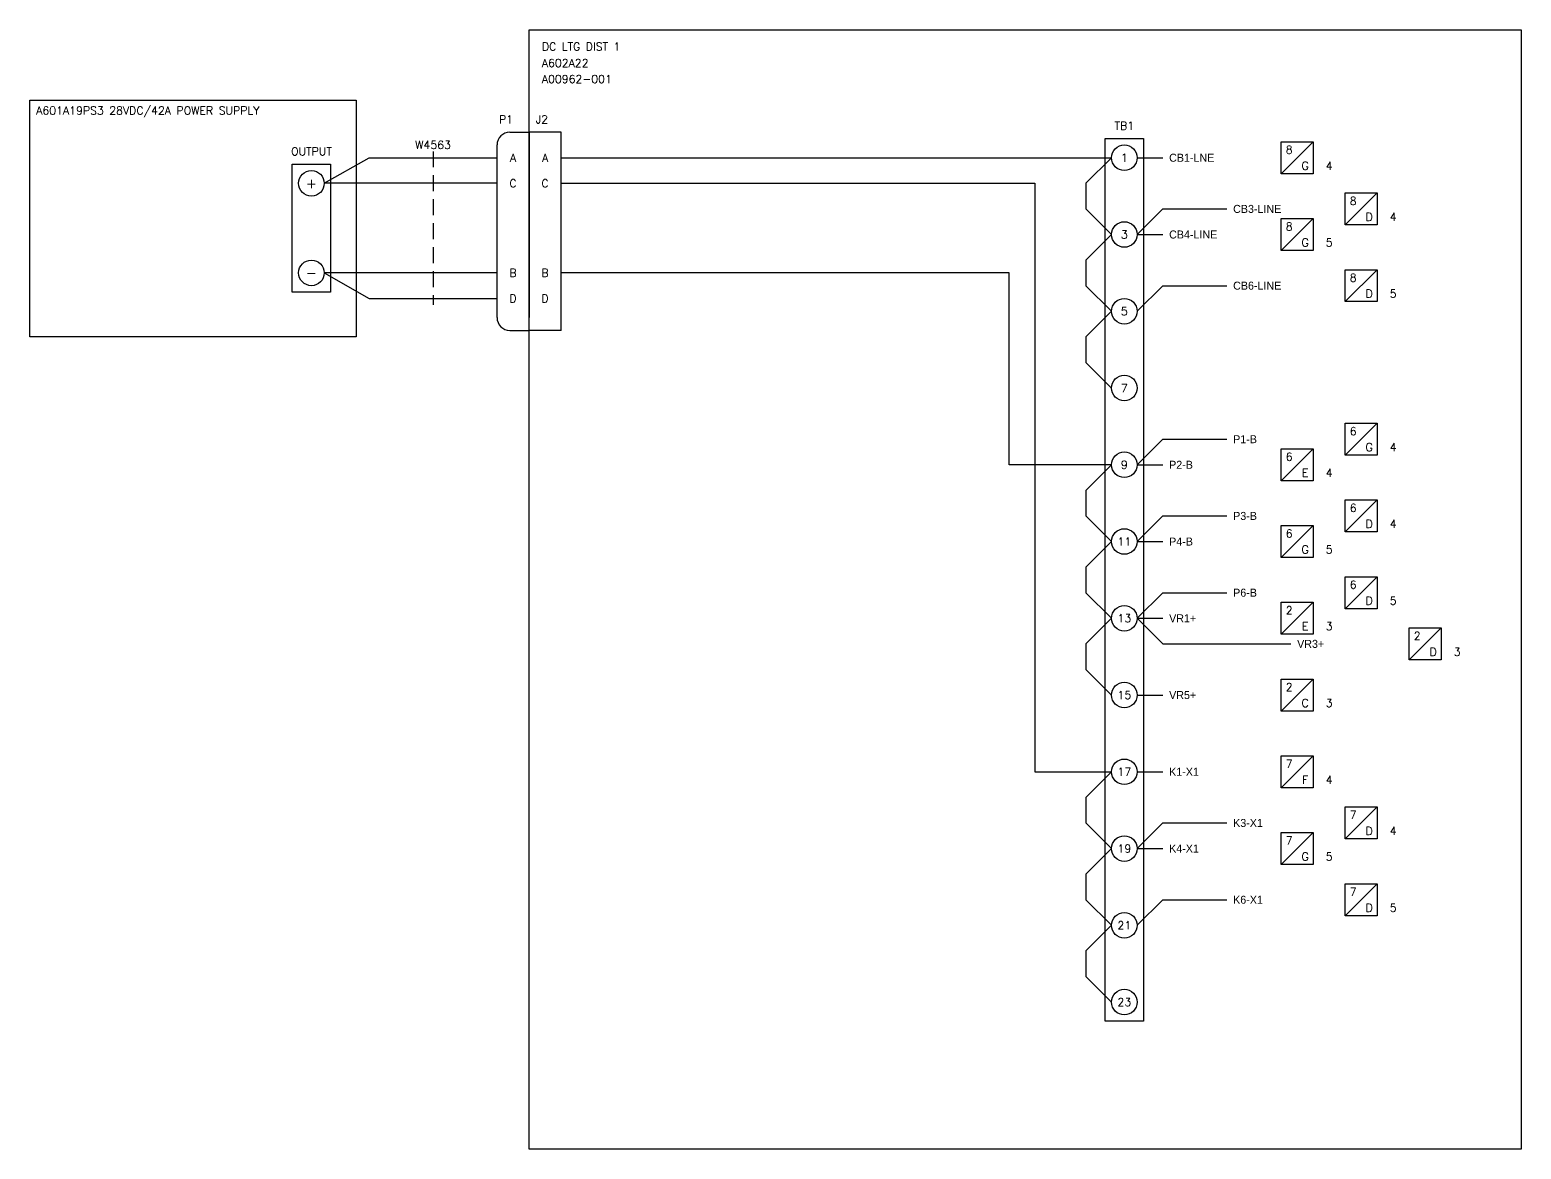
# Model space of a CAD drawing. Extents: x -29 to 207, y 0 to 19.
# Drawn here: x 1.3 to 24.6, y 0.9 to 18.4 of the extents above; entities that cross this region are included whole.
import ezdxf
from ezdxf.enums import TextEntityAlignment as Align

# ---------------------------------------------------------------- set-up
doc = ezdxf.new("R2010")
doc.units = 0
doc.header["$MEASUREMENT"] = 0
doc.linetypes.add('DASHED2', pattern=[0.375, 0.25, -0.125])
doc.linetypes.add('DGN5', pattern=[0.257567, 0.085856, -0.171711])
doc.layers.get('0').update_dxf_attribs({"linetype": 'CONTINUOUS'})
doc.styles.add('SCHEMATIC', font='romans.shx', dxfattribs={"height": 0.125})

# ---------------------------------------------------------------- blocks, each defined once
blk = doc.blocks.new('DEST_TO')
for p, q in [((2.25, -0.25), (2.75, 0.25)), ((0, 0), (0.4, 0))]:
    blk.add_line(p, q)
blk.add_lwpolyline([(2.25, 0.25), (2.75, 0.25), (2.75, -0.25), (2.25, -0.25)], close=True)
blk.add_attdef('CONTACT_REFDES', text='', height=0.125).set_placement((0.5, 0), align=Align.MIDDLE_LEFT)
at = {"style": 'SCHEMATIC'}
for p in [(2.375, 0.125), (2.625, -0.125)]:
    blk.add_attdef('X', text='', height=0.125, dxfattribs=at).set_placement(p, align=Align.MIDDLE)
for tag, p in [('DWG_TITLE', (3.3, 0)), ('DWG_#', (3.3, -0.2))]:
    blk.add_attdef(tag, p, '', height=0.125)
blk.add_attdef('X', text='', height=0.125, dxfattribs=at).set_placement((3, -0.125), align=Align.MIDDLE_CENTER)

msp = doc.modelspace()

# ---------------------------------------------------------------- linework, layer by layer
for p, q in [((8.8, 16.8), (9.1, 16.8)), ((9.6, 16.8), (9.1, 16.8)), ((9.1, 16.8), (9.1, 13.9)), ((9.1, 16.8), (9.1, 13.9)), ((9.6, 13.7), (9.6, 16.8)), ((8.6, 13.9), (8.6, 16.6)), ((18.2, 16.4), (17.8, 16)), ((17.8, 16), (17.8, 15.6)), ((18.2, 15.2), (17.8, 15.6)), ((18.6, 15.2), (19, 15.6)), ((19, 15.6), (19.6, 15.6)), ((18.2, 15.2), (17.8, 14.8)), ((17.8, 14.8), (17.8, 14.4)), ((18.2, 14), (17.8, 14.4)), ((18.6, 14), (19, 14.4)), ((19, 14.4), (19.6, 14.4)), ((18.2, 14), (17.8, 13.6)), ((8.8, 13.7), (9.1, 13.7)), ((9.6, 13.7), (9.1, 13.7)), ((17.8, 13.6), (17.8, 13.2)), ((18.2, 12.8), (17.8, 13.2)), ((18.6, 11.6), (19, 12)), ((19, 12), (19.6, 12)), ((18.2, 11.6), (17.8, 11.2)), ((17.8, 11.2), (17.8, 10.8)), ((18.2, 10.4), (17.8, 10.8)), ((18.6, 10.4), (19, 10.8)), ((19, 10.8), (19.6, 10.8)), ((18.2, 10.4), (17.8, 10)), ((17.8, 10), (17.8, 9.6)), ((18.2, 9.2), (17.8, 9.6)), ((18.6, 9.2), (19, 9.6)), ((19, 9.6), (19.6, 9.6)), ((18.2, 9.2), (17.8, 8.8)), ((18.6, 9.2), (19, 8.8)), ((17.8, 8.8), (17.8, 8.4)), ((19, 8.8), (19.6, 8.8)), ((19.6, 8.8), (20.6, 8.8)), ((18.2, 8), (17.8, 8.4)), ((18.2, 6.8), (17.8, 6.4)), ((17.8, 6.4), (17.8, 6)), ((18.2, 5.6), (17.8, 6)), ((18.6, 5.6), (19, 6)), ((19, 6), (19.6, 6)), ((18.2, 5.6), (17.8, 5.2)), ((17.8, 5.2), (17.8, 4.8)), ((18.2, 4.4), (17.8, 4.8)), ((18.6, 4.4), (19, 4.8)), ((19, 4.8), (19.6, 4.8)), ((18.2, 4.4), (17.8, 4)), ((17.8, 4), (17.8, 3.6)), ((18.2, 3.2), (17.8, 3.6))]:
    msp.add_line(p, q)
at = {"linetype": 'DASHED2'}
msp.add_line((7.6, 16.5), (7.6, 14.1), dxfattribs=at)
for points in [[(9.1, 0.9), (9.1, 18.4), (24.6, 18.4), (24.6, 0.9), (9.1, 0.9)], [(8.6, 16), (5.9, 16), (6.6, 16.4), (8.6, 16.4)], [(9.6, 16.4), (14, 16.4), (15.8, 16.4), (18.2, 16.4)], [(9.6, 16), (17, 16), (17, 6.8), (18.2, 6.8)], [(8.6, 14.6), (5.9, 14.6), (6.6, 14.2), (8.6, 14.2)], [(18.2, 11.6), (16.6, 11.6), (16.6, 14.6), (9.6, 14.6)], [(15.988, 0.9), (13.1, 0.9), (9.1, 0.9)]]:
    msp.add_lwpolyline(points)
for points in [[(1.3, 17.3), (6.4, 17.3), (6.4, 13.6), (1.3, 13.6)], [(18.1, 16.7), (18.7, 16.7), (18.7, 2.9), (18.1, 2.9)], [(5.4, 16.3), (6, 16.3), (6, 14.3), (5.4, 14.3)]]:
    msp.add_lwpolyline(points, close=True)
for centre in [(18.4, 16.4), (5.7, 16), (18.4, 15.2), (5.7, 14.6), (18.4, 14), (18.4, 12.8), (18.4, 11.6), (18.4, 10.4), (18.4, 9.2), (18.4, 8), (18.4, 6.8), (18.4, 5.6), (18.4, 4.4), (18.4, 3.2)]:
    msp.add_circle(centre, 0.2)
for centre, start, end in [((8.8, 16.6), 90, 180), ((8.8, 13.9), 180, 270)]:
    msp.add_arc(centre, 0.2, start, end)

# ---------------------------------------------------------------- block references
ref = msp.add_blockref('DEST_TO', (18.6, 16.4))
ref.add_attrib('X', 'G', dxfattribs={"height": 0.125, "style": 'SCHEMATIC'}).set_placement((21.225, 16.275), align=Align.MIDDLE)
ref.add_attrib('X', '8', dxfattribs={"height": 0.125, "style": 'SCHEMATIC'}).set_placement((20.975, 16.525), align=Align.MIDDLE)
ref.add_attrib('X', '4', dxfattribs={"height": 0.125, "style": 'SCHEMATIC'}).set_placement((21.6, 16.275), align=Align.MIDDLE_CENTER)
ref.add_attrib('CONTACT_REFDES', 'CB1-LNE', dxfattribs={"height": 0.125}).set_placement((19.1, 16.4), align=Align.MIDDLE_LEFT)
ref = msp.add_blockref('DEST_TO', (19.6, 15.6))
ref.add_attrib('X', 'D', dxfattribs={"height": 0.125, "style": 'SCHEMATIC'}).set_placement((22.225, 15.475), align=Align.MIDDLE)
ref.add_attrib('X', '8', dxfattribs={"height": 0.125, "style": 'SCHEMATIC'}).set_placement((21.975, 15.725), align=Align.MIDDLE)
ref.add_attrib('X', '4', dxfattribs={"height": 0.125, "style": 'SCHEMATIC'}).set_placement((22.6, 15.475), align=Align.MIDDLE_CENTER)
ref.add_attrib('CONTACT_REFDES', 'CB3-LINE', dxfattribs={"height": 0.125}).set_placement((20.1, 15.6), align=Align.MIDDLE_LEFT)
ref = msp.add_blockref('DEST_TO', (18.6, 15.2))
ref.add_attrib('X', 'G', dxfattribs={"height": 0.125, "style": 'SCHEMATIC'}).set_placement((21.225, 15.075), align=Align.MIDDLE)
ref.add_attrib('X', '8', dxfattribs={"height": 0.125, "style": 'SCHEMATIC'}).set_placement((20.975, 15.325), align=Align.MIDDLE)
ref.add_attrib('X', '5', dxfattribs={"height": 0.125, "style": 'SCHEMATIC'}).set_placement((21.6, 15.075), align=Align.MIDDLE_CENTER)
ref.add_attrib('CONTACT_REFDES', 'CB4-LINE', dxfattribs={"height": 0.125}).set_placement((19.1, 15.2), align=Align.MIDDLE_LEFT)
ref = msp.add_blockref('DEST_TO', (19.6, 14.4))
ref.add_attrib('X', 'D', dxfattribs={"height": 0.125, "style": 'SCHEMATIC'}).set_placement((22.225, 14.275), align=Align.MIDDLE)
ref.add_attrib('X', '8', dxfattribs={"height": 0.125, "style": 'SCHEMATIC'}).set_placement((21.975, 14.525), align=Align.MIDDLE)
ref.add_attrib('X', '5', dxfattribs={"height": 0.125, "style": 'SCHEMATIC'}).set_placement((22.6, 14.275), align=Align.MIDDLE_CENTER)
ref.add_attrib('CONTACT_REFDES', 'CB6-LINE', dxfattribs={"height": 0.125}).set_placement((20.1, 14.4), align=Align.MIDDLE_LEFT)
ref = msp.add_blockref('DEST_TO', (19.6, 12))
ref.add_attrib('X', 'G', dxfattribs={"height": 0.125, "style": 'SCHEMATIC'}).set_placement((22.225, 11.875), align=Align.MIDDLE)
ref.add_attrib('X', '6', dxfattribs={"height": 0.125, "style": 'SCHEMATIC'}).set_placement((21.975, 12.125), align=Align.MIDDLE)
ref.add_attrib('X', '4', dxfattribs={"height": 0.125, "style": 'SCHEMATIC'}).set_placement((22.6, 11.875), align=Align.MIDDLE_CENTER)
ref.add_attrib('CONTACT_REFDES', 'P1-B', dxfattribs={"height": 0.125}).set_placement((20.1, 12), align=Align.MIDDLE_LEFT)
ref = msp.add_blockref('DEST_TO', (18.6, 11.6))
ref.add_attrib('X', 'E', dxfattribs={"height": 0.125, "style": 'SCHEMATIC'}).set_placement((21.225, 11.475), align=Align.MIDDLE)
ref.add_attrib('X', '6', dxfattribs={"height": 0.125, "style": 'SCHEMATIC'}).set_placement((20.975, 11.725), align=Align.MIDDLE)
ref.add_attrib('X', '4', dxfattribs={"height": 0.125, "style": 'SCHEMATIC'}).set_placement((21.6, 11.475), align=Align.MIDDLE_CENTER)
ref.add_attrib('CONTACT_REFDES', 'P2-B', dxfattribs={"height": 0.125}).set_placement((19.1, 11.6), align=Align.MIDDLE_LEFT)
ref = msp.add_blockref('DEST_TO', (19.6, 10.8))
ref.add_attrib('X', 'D', dxfattribs={"height": 0.125, "style": 'SCHEMATIC'}).set_placement((22.225, 10.675), align=Align.MIDDLE)
ref.add_attrib('X', '6', dxfattribs={"height": 0.125, "style": 'SCHEMATIC'}).set_placement((21.975, 10.925), align=Align.MIDDLE)
ref.add_attrib('X', '4', dxfattribs={"height": 0.125, "style": 'SCHEMATIC'}).set_placement((22.6, 10.675), align=Align.MIDDLE_CENTER)
ref.add_attrib('CONTACT_REFDES', 'P3-B', dxfattribs={"height": 0.125}).set_placement((20.1, 10.8), align=Align.MIDDLE_LEFT)
ref = msp.add_blockref('DEST_TO', (18.6, 10.4))
ref.add_attrib('X', 'G', dxfattribs={"height": 0.125, "style": 'SCHEMATIC'}).set_placement((21.225, 10.275), align=Align.MIDDLE)
ref.add_attrib('X', '6', dxfattribs={"height": 0.125, "style": 'SCHEMATIC'}).set_placement((20.975, 10.525), align=Align.MIDDLE)
ref.add_attrib('X', '5', dxfattribs={"height": 0.125, "style": 'SCHEMATIC'}).set_placement((21.6, 10.275), align=Align.MIDDLE_CENTER)
ref.add_attrib('CONTACT_REFDES', 'P4-B', dxfattribs={"height": 0.125}).set_placement((19.1, 10.4), align=Align.MIDDLE_LEFT)
ref = msp.add_blockref('DEST_TO', (19.6, 9.6))
ref.add_attrib('X', 'D', dxfattribs={"height": 0.125, "style": 'SCHEMATIC'}).set_placement((22.225, 9.475), align=Align.MIDDLE)
ref.add_attrib('X', '6', dxfattribs={"height": 0.125, "style": 'SCHEMATIC'}).set_placement((21.975, 9.725), align=Align.MIDDLE)
ref.add_attrib('X', '5', dxfattribs={"height": 0.125, "style": 'SCHEMATIC'}).set_placement((22.6, 9.475), align=Align.MIDDLE_CENTER)
ref.add_attrib('CONTACT_REFDES', 'P6-B', dxfattribs={"height": 0.125}).set_placement((20.1, 9.6), align=Align.MIDDLE_LEFT)
ref = msp.add_blockref('DEST_TO', (18.6, 9.2))
ref.add_attrib('X', 'E', dxfattribs={"height": 0.125, "style": 'SCHEMATIC'}).set_placement((21.225, 9.075), align=Align.MIDDLE)
ref.add_attrib('X', '2', dxfattribs={"height": 0.125, "style": 'SCHEMATIC'}).set_placement((20.975, 9.325), align=Align.MIDDLE)
ref.add_attrib('X', '3', dxfattribs={"height": 0.125, "style": 'SCHEMATIC'}).set_placement((21.6, 9.075), align=Align.MIDDLE_CENTER)
ref.add_attrib('CONTACT_REFDES', 'VR1+', dxfattribs={"height": 0.125}).set_placement((19.1, 9.2), align=Align.MIDDLE_LEFT)
ref = msp.add_blockref('DEST_TO', (20.6, 8.8))
ref.add_attrib('X', 'D', dxfattribs={"height": 0.125, "style": 'SCHEMATIC'}).set_placement((23.225, 8.675), align=Align.MIDDLE)
ref.add_attrib('X', '2', dxfattribs={"height": 0.125, "style": 'SCHEMATIC'}).set_placement((22.975, 8.925), align=Align.MIDDLE)
ref.add_attrib('X', '3', dxfattribs={"height": 0.125, "style": 'SCHEMATIC'}).set_placement((23.6, 8.675), align=Align.MIDDLE_CENTER)
ref.add_attrib('CONTACT_REFDES', 'VR3+', dxfattribs={"height": 0.125}).set_placement((21.1, 8.8), align=Align.MIDDLE_LEFT)
ref = msp.add_blockref('DEST_TO', (18.6, 8))
ref.add_attrib('X', 'C', dxfattribs={"height": 0.125, "style": 'SCHEMATIC'}).set_placement((21.225, 7.875), align=Align.MIDDLE)
ref.add_attrib('X', '2', dxfattribs={"height": 0.125, "style": 'SCHEMATIC'}).set_placement((20.975, 8.125), align=Align.MIDDLE)
ref.add_attrib('X', '3', dxfattribs={"height": 0.125, "style": 'SCHEMATIC'}).set_placement((21.6, 7.875), align=Align.MIDDLE_CENTER)
ref.add_attrib('CONTACT_REFDES', 'VR5+', dxfattribs={"height": 0.125}).set_placement((19.1, 8), align=Align.MIDDLE_LEFT)
ref = msp.add_blockref('DEST_TO', (18.6, 6.8))
ref.add_attrib('X', 'F', dxfattribs={"height": 0.125, "style": 'SCHEMATIC'}).set_placement((21.225, 6.675), align=Align.MIDDLE)
ref.add_attrib('X', '7', dxfattribs={"height": 0.125, "style": 'SCHEMATIC'}).set_placement((20.975, 6.925), align=Align.MIDDLE)
ref.add_attrib('X', '4', dxfattribs={"height": 0.125, "style": 'SCHEMATIC'}).set_placement((21.6, 6.675), align=Align.MIDDLE_CENTER)
ref.add_attrib('CONTACT_REFDES', 'K1-X1', dxfattribs={"height": 0.125}).set_placement((19.1, 6.8), align=Align.MIDDLE_LEFT)
ref = msp.add_blockref('DEST_TO', (19.6, 6))
ref.add_attrib('X', 'D', dxfattribs={"height": 0.125, "style": 'SCHEMATIC'}).set_placement((22.225, 5.875), align=Align.MIDDLE)
ref.add_attrib('X', '7', dxfattribs={"height": 0.125, "style": 'SCHEMATIC'}).set_placement((21.975, 6.125), align=Align.MIDDLE)
ref.add_attrib('X', '4', dxfattribs={"height": 0.125, "style": 'SCHEMATIC'}).set_placement((22.6, 5.875), align=Align.MIDDLE_CENTER)
ref.add_attrib('CONTACT_REFDES', 'K3-X1', dxfattribs={"height": 0.125}).set_placement((20.1, 6), align=Align.MIDDLE_LEFT)
ref = msp.add_blockref('DEST_TO', (18.6, 5.6))
ref.add_attrib('X', 'G', dxfattribs={"height": 0.125, "style": 'SCHEMATIC'}).set_placement((21.225, 5.475), align=Align.MIDDLE)
ref.add_attrib('X', '7', dxfattribs={"height": 0.125, "style": 'SCHEMATIC'}).set_placement((20.975, 5.725), align=Align.MIDDLE)
ref.add_attrib('X', '5', dxfattribs={"height": 0.125, "style": 'SCHEMATIC'}).set_placement((21.6, 5.475), align=Align.MIDDLE_CENTER)
ref.add_attrib('CONTACT_REFDES', 'K4-X1', dxfattribs={"height": 0.125}).set_placement((19.1, 5.6), align=Align.MIDDLE_LEFT)
ref = msp.add_blockref('DEST_TO', (19.6, 4.8))
ref.add_attrib('X', 'D', dxfattribs={"height": 0.125, "style": 'SCHEMATIC'}).set_placement((22.225, 4.675), align=Align.MIDDLE)
ref.add_attrib('X', '7', dxfattribs={"height": 0.125, "style": 'SCHEMATIC'}).set_placement((21.975, 4.925), align=Align.MIDDLE)
ref.add_attrib('X', '5', dxfattribs={"height": 0.125, "style": 'SCHEMATIC'}).set_placement((22.6, 4.675), align=Align.MIDDLE_CENTER)
ref.add_attrib('CONTACT_REFDES', 'K6-X1', dxfattribs={"height": 0.125}).set_placement((20.1, 4.8), align=Align.MIDDLE_LEFT)

# ---------------------------------------------------------------- texts
at = {"linetype": 'DGN5', "style": 'SCHEMATIC'}
for s, p in [('DC LTG DIST 1', (9.3, 18.2)), ('A602A22', (9.3, 17.943)), ('A00962-001', (9.3, 17.693))]:
    msp.add_text(s, height=0.125, dxfattribs=at).set_placement(p, align=Align.TOP_LEFT)
at = {"style": 'SCHEMATIC'}
msp.add_text('P1', height=0.125, dxfattribs=at).set_placement((8.85, 17), align=Align.MIDDLE_RIGHT)
for s, height, p in [('J2', 0.125, (9.3, 17)), ('TB1', 0.125, (18.4, 16.9)), ('OUTPUT', 0.125, (5.7, 16.5)), ('W4563', 0.125, (7.6, 16.6)), ('A', 0.125, (8.85, 16.4)), ('A', 0.125, (9.35, 16.4)), ('1', 0.125, (18.4, 16.4)), ('+', 0.156, (5.7, 16)), ('C', 0.125, (8.85, 16)), ('C', 0.125, (9.35, 16)), ('3', 0.125, (18.4, 15.2)), ('-', 0.156, (5.7, 14.6)), ('B', 0.125, (8.85, 14.6)), ('B', 0.125, (9.35, 14.6)), ('D', 0.125, (8.85, 14.2)), ('D', 0.125, (9.35, 14.2)), ('5', 0.125, (18.4, 14)), ('7', 0.125, (18.4, 12.8)), ('9', 0.125, (18.4, 11.6)), ('11', 0.125, (18.4, 10.4)), ('13', 0.125, (18.4, 9.2)), ('15', 0.125, (18.4, 8)), ('17', 0.125, (18.4, 6.8)), ('19', 0.125, (18.4, 5.6)), ('21', 0.125, (18.4, 4.4)), ('23', 0.125, (18.4, 3.2))]:
    msp.add_text(s, height=height, dxfattribs=at).set_placement(p, align=Align.MIDDLE_CENTER)
at = {"insert": (1.4, 17.2), "char_height": 0.125, "width": 5.3, "attachment_point": 1, "style": 'SCHEMATIC'}
msp.add_mtext('A601A19PS3 28VDC/42A POWER SUPPLY', dxfattribs=at)

doc.saveas('drawing.dxf')
